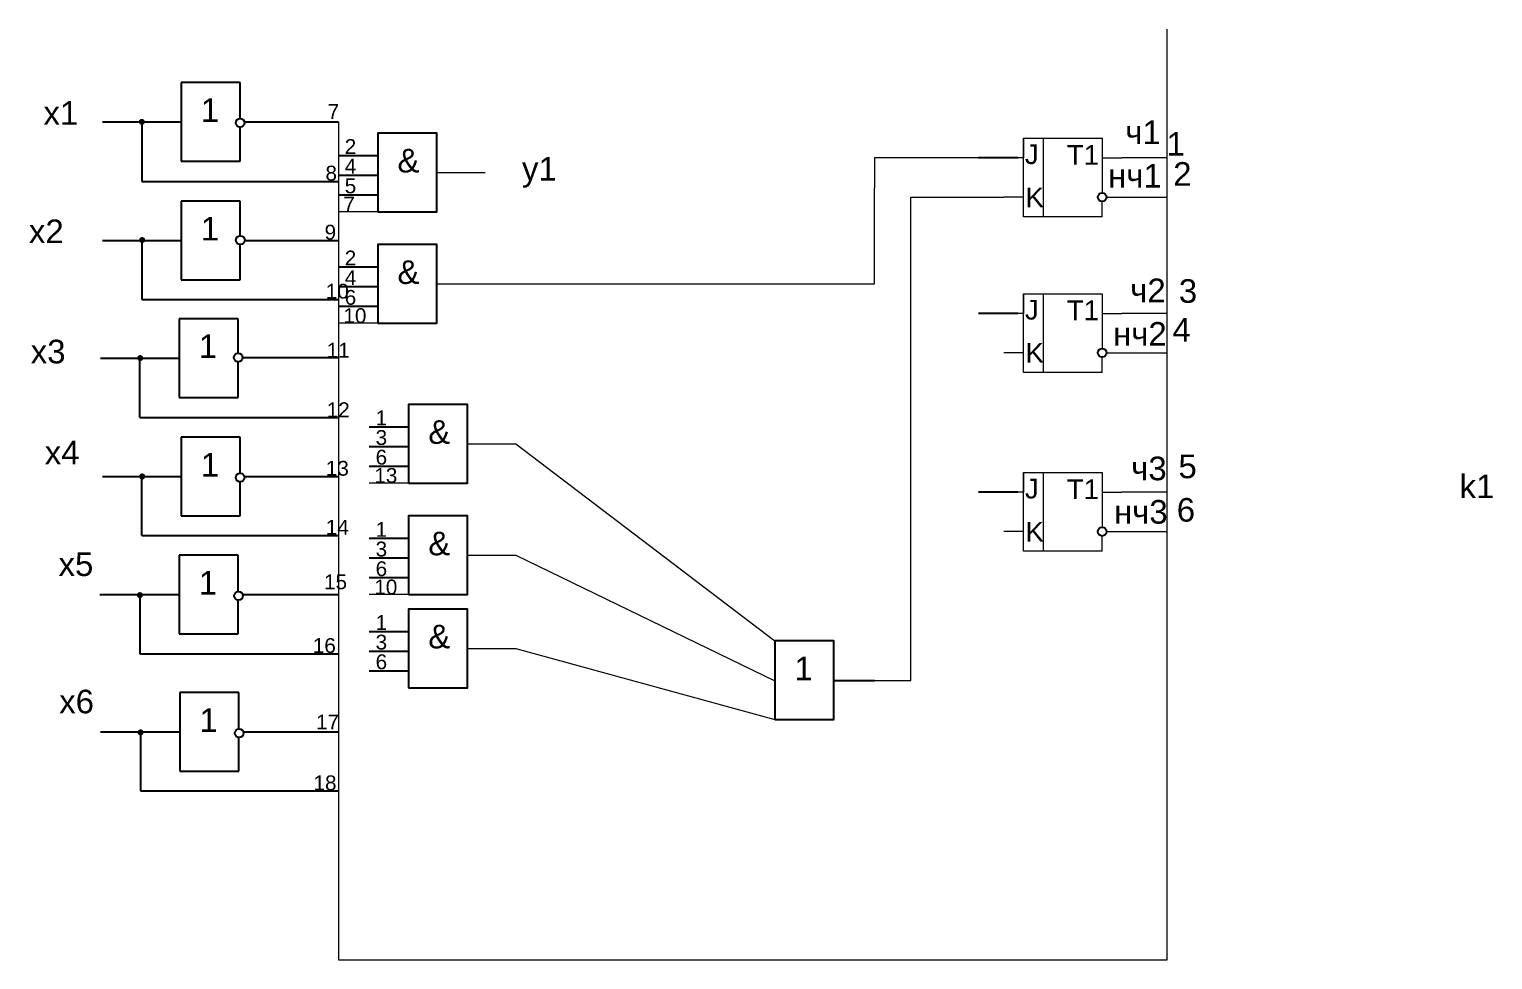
# Model space of a CAD drawing. Header units: millimetres. Extents: x 378 to 3574, y -250 to 1765.
# Drawn here: x 377.7 to 749.8, y 1274.9 to 1511.3 of the extents above; entities that cross this region are included whole.
import ezdxf

# ---------------------------------------------------------------- set-up
doc = ezdxf.new("R2010")
doc.units = ezdxf.units.MM
doc.layers.add('3-размеры', color=6, linetype='Continuous')
doc.layers.add('4-текст', color=7, linetype='Continuous', true_color=0x00ad00)
doc.styles.get("Standard").update_dxf_attribs({"font": 'Arial.ttf'})

msp = doc.modelspace()

# ---------------------------------------------------------------- hatches: boundary and pattern name
at = {"lineweight": 20, "transparency": 33554551}
h = msp.add_hatch(color=0, dxfattribs=at)
edge = h.paths.add_edge_path()
edge.add_arc((406.29, 1487.82), 0.773, 0, 360)
h = msp.add_hatch(color=0, dxfattribs=at)
edge = h.paths.add_edge_path()
edge.add_arc((406.38, 1457.8), 0.773, 0, 360)
h = msp.add_hatch(color=0, dxfattribs=at)
edge = h.paths.add_edge_path()
edge.add_arc((405.89, 1427.8), 0.773, 0, 360)
h = msp.add_hatch(color=0, dxfattribs=at)
edge = h.paths.add_edge_path()
edge.add_arc((406.4, 1397.72), 0.773, 0, 360)
h = msp.add_hatch(color=0, dxfattribs=at)
edge = h.paths.add_edge_path()
edge.add_arc((405.81, 1367.56), 0.773, 0, 360)
h = msp.add_hatch(color=0, dxfattribs=at)
edge = h.paths.add_edge_path()
edge.add_arc((405.98, 1332.67), 0.773, 0, 360)

# ---------------------------------------------------------------- linework, layer by layer
at = {"color": 0, "linetype": 'ByBlock', "lineweight": 20, "transparency": 33554551}
for p, q in [((667.05, 1274.91), (667.05, 1511.35)), ((456.3, 1487.8), (456.3, 1317.79)), ((619.05, 1478.67), (592.63, 1478.67)), ((592.63, 1478.67), (592.63, 1471.09)), ((481.3, 1464.97), (481.3, 1474.97)), ((481.3, 1474.97), (493.57, 1474.97)), ((592.63, 1446.64), (592.63, 1471.09)), ((601.89, 1468.67), (625.51, 1468.67)), ((601.89, 1375.33), (601.89, 1468.67)), ((655.51, 1468.67), (667.05, 1468.67)), ((466.3, 1464.97), (456.3, 1464.97)), ((481.3, 1436.64), (481.3, 1446.64)), ((481.3, 1446.64), (493.57, 1446.64)), ((493.57, 1446.64), (592.63, 1446.64)), ((466.3, 1436.64), (456.3, 1436.64)), ((655.51, 1429.16), (667.05, 1429.16)), ((489.15, 1396.01), (489.15, 1406.01)), ((489.15, 1406.01), (501.43, 1406.01)), ((501.43, 1406.01), (567.25, 1355.91)), ((474.15, 1396.01), (464.15, 1396.01)), ((655.51, 1383.69), (667.05, 1383.69)), ((489.15, 1367.68), (489.15, 1377.68)), ((489.15, 1377.68), (501.43, 1377.68)), ((501.43, 1377.68), (567.25, 1345.8)), ((601.89, 1345.82), (601.89, 1375.33)), ((474.15, 1367.68), (464.15, 1367.68)), ((489.15, 1344.03), (489.15, 1354.03)), ((489.15, 1354.03), (501.43, 1354.03)), ((501.43, 1354.03), (567.25, 1335.91)), ((592.63, 1345.82), (601.89, 1345.82)), ((456.3, 1317.79), (456.3, 1274.91)), ((456.3, 1274.91), (667.05, 1274.91))]:
    msp.add_line(p, q, dxfattribs=at)
at = {"color": 0, "transparency": 33554551}
for p, q in [((431.3, 1497.8), (416.3, 1497.8)), ((416.3, 1497.8), (416.3, 1487.8)), ((431.3, 1488.71), (431.3, 1497.8)), ((396.3, 1487.8), (416.3, 1487.8)), ((406.3, 1487.8), (406.3, 1472.68)), ((416.3, 1487.8), (416.3, 1477.8)), ((431.3, 1477.8), (431.3, 1486.48)), ((432.39, 1487.8), (456.3, 1487.8)), ((416.3, 1477.8), (431.3, 1477.8)), ((406.3, 1472.68), (456.3, 1472.68)), ((431.3, 1467.68), (416.3, 1467.68)), ((416.3, 1467.68), (416.3, 1457.68)), ((431.3, 1458.91), (431.3, 1467.68)), ((396.3, 1457.68), (416.3, 1457.68)), ((406.3, 1457.68), (406.3, 1442.68)), ((416.3, 1457.68), (416.3, 1447.68)), ((431.3, 1447.68), (431.3, 1456.68)), ((432.46, 1457.68), (456.3, 1457.68)), ((416.3, 1447.68), (431.3, 1447.68)), ((406.3, 1442.68), (456.3, 1442.68)), ((430.77, 1437.8), (415.77, 1437.8)), ((415.77, 1437.8), (415.77, 1427.8)), ((430.77, 1429.05), (430.77, 1437.8)), ((395.77, 1427.8), (415.77, 1427.8)), ((405.77, 1412.68), (405.77, 1427.8)), ((415.77, 1427.8), (415.77, 1417.8)), ((430.77, 1417.8), (430.77, 1426.82)), ((456.3, 1427.89), (431.93, 1427.89)), ((415.77, 1417.8), (430.77, 1417.8)), ((405.77, 1412.68), (456.3, 1412.68)), ((431.3, 1407.68), (416.3, 1407.68)), ((416.3, 1407.68), (416.3, 1397.68)), ((431.3, 1398.57), (431.3, 1407.68)), ((396.3, 1397.68), (416.3, 1397.68)), ((406.3, 1382.68), (406.3, 1397.8)), ((416.3, 1397.68), (416.3, 1387.68)), ((431.3, 1387.68), (431.3, 1396.34)), ((432.38, 1397.68), (456.3, 1397.68)), ((416.3, 1387.68), (431.3, 1387.68)), ((406.3, 1382.68), (456.3, 1382.68)), ((430.77, 1377.68), (415.77, 1377.68)), ((415.77, 1377.68), (415.77, 1367.68)), ((430.77, 1368.47), (430.77, 1377.68)), ((395.58, 1367.68), (415.77, 1367.68)), ((405.77, 1367.68), (405.77, 1352.68)), ((415.77, 1367.68), (415.77, 1357.68)), ((430.77, 1357.68), (430.77, 1366.26)), ((431.98, 1367.68), (456.3, 1367.68)), ((415.77, 1357.68), (430.77, 1357.68)), ((405.77, 1352.68), (456.3, 1352.68)), ((430.94, 1342.79), (415.94, 1342.79)), ((415.94, 1342.79), (415.94, 1332.79)), ((430.94, 1333.58), (430.94, 1342.79)), ((395.75, 1332.79), (415.94, 1332.79)), ((405.94, 1332.79), (405.94, 1317.79)), ((415.94, 1332.79), (415.94, 1322.79)), ((432.15, 1332.79), (456.3, 1332.79)), ((430.94, 1322.79), (430.94, 1331.36)), ((415.94, 1322.79), (430.94, 1322.79)), ((405.94, 1317.79), (456.3, 1317.79))]:
    msp.add_line(p, q, dxfattribs=at)
at = {"color": 0, "linetype": 'ByBlock', "lineweight": -2, "transparency": 33554551}
for p, q in [((456.3, 1479.29), (466.21, 1479.29)), ((456.3, 1474.29), (466.21, 1474.29)), ((456.3, 1469.29), (466.21, 1469.29)), ((456.3, 1450.96), (466.21, 1450.96)), ((456.3, 1445.96), (466.21, 1445.96)), ((456.3, 1440.96), (466.21, 1440.96)), ((464.15, 1410.34), (474.07, 1410.34)), ((464.15, 1405.34), (474.07, 1405.34)), ((464.15, 1400.34), (474.07, 1400.34)), ((464.15, 1382), (474.07, 1382)), ((464.15, 1377), (474.07, 1377)), ((464.15, 1372), (474.07, 1372)), ((464.15, 1358.35), (474.07, 1358.35)), ((464.15, 1353.35), (474.07, 1353.35)), ((464.15, 1348.35), (474.07, 1348.35)), ((582.25, 1345.82), (592.63, 1345.82))]:
    msp.add_line(p, q, dxfattribs=at)
for points in [[(466.3, 1464.97), (481.3, 1464.97), (481.3, 1484.97), (466.3, 1484.97)], [(466.3, 1436.64), (481.3, 1436.64), (481.3, 1456.64), (466.3, 1456.64)], [(474.15, 1396.01), (489.15, 1396.01), (489.15, 1416.01), (474.15, 1416.01)], [(474.15, 1367.68), (489.15, 1367.68), (489.15, 1387.68), (474.15, 1387.68)], [(474.15, 1344.03), (489.15, 1344.03), (489.15, 1364.03), (474.15, 1364.03)], [(567.25, 1335.91), (582.25, 1335.91), (582.25, 1355.91), (567.25, 1355.91)]]:
    msp.add_lwpolyline(points, close=True, dxfattribs=at)
at = {"color": 0, "transparency": 33554551}
for centre in [(431.3, 1487.6), (431.35, 1457.79), (430.82, 1427.94), (431.28, 1397.46), (430.91, 1367.36), (431.08, 1332.47)]:
    msp.add_circle(centre, 1.11, dxfattribs=at)
at = {"transparency": 33554551}
for centre in [(650.51, 1468.67), (650.51, 1429.16), (650.51, 1383.69)]:
    msp.add_circle(centre, 1.11, dxfattribs=at)
at = {"layer": '3-размеры', "color": 0, "lineweight": 20, "transparency": 33554551}
for p, q in [((630.51, 1483.67), (635.51, 1483.67)), ((630.51, 1463.67), (630.51, 1483.67)), ((630.51, 1483.67), (635.51, 1483.67)), ((630.51, 1483.67), (635.51, 1483.67)), ((630.51, 1483.67), (630.51, 1478.67)), ((635.51, 1483.67), (650.51, 1483.67)), ((635.51, 1483.67), (635.51, 1463.67)), ((650.51, 1483.67), (650.51, 1469.79)), ((650.51, 1483.67), (650.51, 1473.67)), ((650.51, 1483.67), (650.51, 1478.67)), ((630.51, 1478.67), (629.05, 1478.67)), ((650.51, 1478.67), (655.51, 1478.67)), ((650.51, 1478.67), (650.51, 1469.79)), ((667.05, 1478.67), (655.51, 1478.67)), ((630.51, 1468.67), (625.51, 1468.67)), ((630.51, 1463.67), (630.51, 1468.67)), ((650.51, 1463.67), (650.51, 1467.56)), ((651.62, 1468.67), (655.51, 1468.67)), ((650.51, 1463.67), (630.51, 1463.67)), ((630.51, 1444.16), (635.51, 1444.16)), ((630.51, 1424.16), (630.51, 1444.16)), ((630.51, 1444.16), (635.51, 1444.16)), ((630.51, 1444.16), (635.51, 1444.16)), ((630.51, 1444.16), (630.51, 1439.16)), ((635.51, 1444.16), (650.51, 1444.16)), ((635.51, 1444.16), (635.51, 1424.16)), ((650.51, 1444.16), (650.51, 1430.28)), ((650.51, 1444.16), (650.51, 1434.16)), ((650.51, 1444.16), (650.51, 1439.16)), ((630.51, 1439.16), (629.05, 1439.16)), ((650.51, 1439.16), (655.51, 1439.16)), ((650.51, 1439.16), (650.51, 1430.28)), ((667.05, 1439.16), (655.51, 1439.16)), ((630.51, 1429.16), (625.51, 1429.16)), ((630.51, 1424.16), (630.51, 1429.16)), ((651.62, 1429.16), (655.51, 1429.16)), ((650.51, 1424.16), (650.51, 1428.05)), ((650.51, 1424.16), (630.51, 1424.16)), ((630.51, 1398.69), (635.51, 1398.69)), ((630.51, 1378.69), (630.51, 1398.69)), ((630.51, 1398.69), (635.51, 1398.69)), ((630.51, 1398.69), (635.51, 1398.69)), ((630.51, 1398.69), (630.51, 1393.69)), ((635.51, 1398.69), (650.51, 1398.69)), ((635.51, 1398.69), (635.51, 1378.69)), ((650.51, 1398.69), (650.51, 1384.81)), ((650.51, 1398.69), (650.51, 1388.69)), ((650.51, 1398.69), (650.51, 1393.69)), ((630.51, 1393.69), (629.05, 1393.69)), ((650.51, 1393.69), (655.51, 1393.69)), ((650.51, 1393.69), (650.51, 1384.81)), ((667.05, 1393.69), (655.51, 1393.69)), ((630.51, 1383.69), (625.51, 1383.69)), ((630.51, 1378.69), (630.51, 1383.69)), ((650.51, 1378.69), (650.51, 1382.58)), ((651.62, 1383.69), (655.51, 1383.69)), ((650.51, 1378.69), (630.51, 1378.69))]:
    msp.add_line(p, q, dxfattribs=at)
at = {"layer": '3-размеры', "color": 0, "lineweight": 25, "transparency": 33554551}
for p, q in [((629.05, 1478.67), (619.05, 1478.67)), ((629.05, 1439.16), (619.05, 1439.16)), ((629.05, 1393.69), (619.05, 1393.69))]:
    msp.add_line(p, q, dxfattribs=at)

# ---------------------------------------------------------------- texts
at = {"color": 0, "transparency": 33554551}
for s, height, p in [('х1', 6, (381.28, 1487.09)), ('1', 6, (421.3, 1487.8)), ('7', 3.77, (453.56, 1488.57)), ('ч1', 6, (656.39, 1482.17)), ('1', 6, (666.91, 1479.22)), ('у1', 6, (502.97, 1472.91)), ('2', 6, (668.59, 1471.59)), ('8', 3.77, (453, 1472.91)), ('нч1', 6, (652.02, 1471.14)), ('х2', 6, (377.58, 1457)), ('1', 6, (421.3, 1457.68)), ('9', 3.77, (452.77, 1457.91)), ('ч2', 6, (657.65, 1441.99)), ('3', 6, (670.02, 1441.84)), ('10', 3.767, (453.08, 1442.91)), ('нч2', 6, (653.28, 1430.95)), ('4', 6, (668.4, 1431.99)), ('1', 6, (420.77, 1427.8)), ('х3', 6, (378.04, 1426.45)), ('11', 3.767, (453.31, 1427.91)), ('12', 3.767, (453.31, 1412.78)), ('х4', 6, (381.61, 1400.79)), ('1', 6, (421.3, 1397.68)), ('5', 6, (669.92, 1397.27)), ('13', 3.767, (453.09, 1397.91)), ('ч3', 6, (657.9, 1396.75)), ('k1', 6, (741.41, 1392.2)), ('6', 6, (669.49, 1386.23)), ('нч3', 6, (653.53, 1385.72)), ('14', 3.767, (453.09, 1382.91)), ('х5', 6, (385.11, 1372.41)), ('1', 6, (420.77, 1367.68)), ('15', 3.767, (452.63, 1369.05, -53.95)), ('16', 3.767, (449.78, 1352.86)), ('х6', 6, (385.28, 1337.52)), ('1', 6, (420.94, 1332.79)), ('17', 3.767, (450.61, 1333.43)), ('18', 3.767, (449.95, 1317.97))]:
    msp.add_text(s, height=height, dxfattribs=at).set_placement(p)
at = {"color": 0, "linetype": 'ByBlock', "lineweight": -2, "transparency": 33554551}
for s, height, p in [('2', 3.77, (457.89, 1479.67)), ('4', 3.77, (457.89, 1474.67)), ('&', 6, (471.3, 1474.97)), ('5', 3.77, (457.89, 1469.67)), ('7', 3.77, (457.56, 1465.04)), ('2', 3.77, (457.89, 1451.34)), ('&', 6, (471.3, 1446.64)), ('4', 3.77, (457.89, 1446.34)), ('6', 3.77, (457.89, 1441.34)), ('10', 3.767, (457.56, 1436.7)), ('1', 3.77, (465.75, 1410.72)), ('&', 6, (479.15, 1406.01)), ('3', 3.77, (465.75, 1405.72)), ('6', 3.77, (465.75, 1400.72)), ('13', 3.767, (465.42, 1396.08)), ('1', 3.77, (465.75, 1382.38)), ('3', 3.77, (465.75, 1377.38)), ('&', 6, (479.15, 1377.68)), ('6', 3.77, (465.75, 1372.38)), ('10', 3.767, (465.42, 1367.74)), ('1', 3.77, (465.75, 1358.73)), ('&', 6, (479.15, 1354.03)), ('3', 3.77, (465.75, 1353.73)), ('6', 3.77, (465.75, 1348.73)), ('1', 6, (572.25, 1345.91))]:
    msp.add_text(s, height=height, dxfattribs=at).set_placement(p)
at = {"layer": '4-текст', "color": 0, "lineweight": 25, "transparency": 33554551, "char_height": 5, "attachment_point": 1}
for s, insert in [('J', (630.89, 1482.1)), ('T1', (641.54, 1481.94)), ('K', (631.03, 1471.14)), ('J', (630.89, 1442.58)), ('T1', (641.54, 1442.43)), ('K', (631.03, 1431.62)), ('J', (630.89, 1397.12)), ('T1', (641.54, 1396.96)), ('K', (631.03, 1386.16))]:
    msp.add_mtext_dynamic_manual_height_columns(s, width=15, gutter_width=50, heights=[0], dxfattribs=dict(at, insert=insert))

doc.saveas('drawing.dxf')
